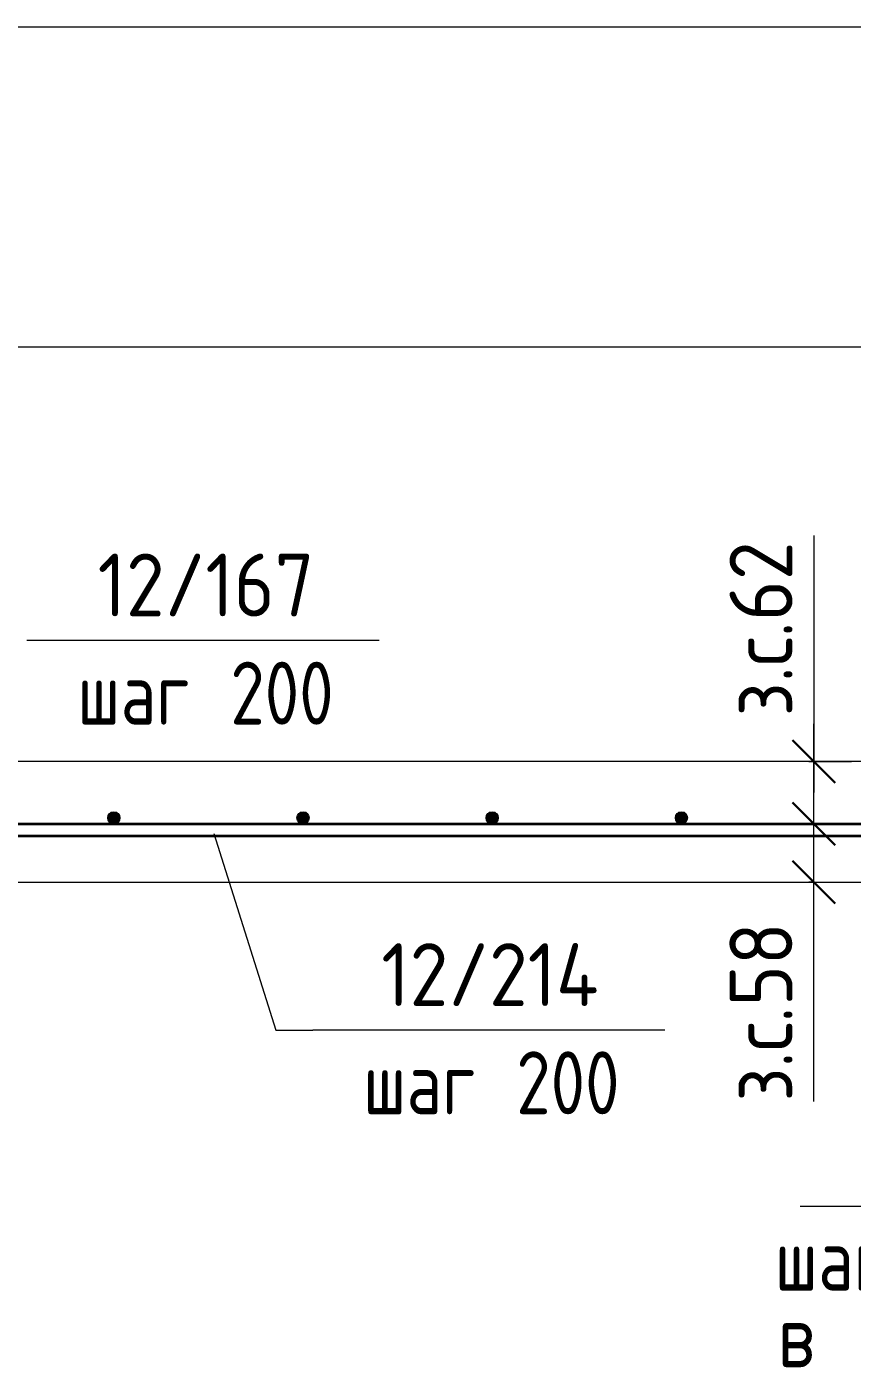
# Model space of a CAD drawing. Header units: millimetres. Extents: x -39709 to 12452, y -4989 to 80275.
# Drawn here: x -1252 to -432, y 2568 to 3900 of the extents above; entities that cross this region are included whole.
import ezdxf

# ---------------------------------------------------------------- set-up
doc = ezdxf.new("R2010")
doc.units = ezdxf.units.MM
for name, color, linetype, lineweight in [('AA_Dim', 7, 'Continuous', 9), ('AA_Dim-25', 7, 'Continuous', 9), ('AA_Oformlenie', 7, 'Continuous', 9), ('AA_Vinoska', 7, 'Continuous', 9), ('AF_Perekritie_Опалубка', 253, 'Continuous', 20), ('Gen_Text', 7, 'Continuous', 9), ('KR_Armatura', 7, 'Continuous', 20), ('KR_Armatura_Tonkie', 7, 'Continuous', 20)]:
    doc.layers.add(name, color=color, linetype=linetype, lineweight=lineweight)
doc.styles.add('GOST Common_1', font='GOST_Common.ttf', dxfattribs={"width": 0.85, "height": 62.5})
doc.styles.add('ISOCPEUR_6', font='isocpeur.TTF', dxfattribs={"width": 0.9, "height": 62.5})
doc.styles.add('ISOCPEUR_7', font='isocpeur.TTF', dxfattribs={"width": 0.8, "height": 62.5})
doc.styles.add('ISOCPEUR_8', font='isocpeur.TTF', dxfattribs={"width": 0.85, "height": 62.5})
doc.dimstyles.new('00_Точн_3_знака__прозр__2', dxfattribs={"dimscale": 304.8, "dimtxt": 62.672186, "dimasz": 0.139436, "dimexe": 0.123031, "dimexo": 0.082021, "dimgap": 0.008202, "dimtad": 1, "dimdec": 3, "dimrnd": 0.001, "dimdsep": 46, "dimtxsty": 'ISOCPEUR_6', "dimblk1": 'OBLIQUE', "dimblk2": 'OBLIQUE', "dimsah": 1, "dimcen": 0.09, "dimdle": 0.123031, "dimazin": 0, "dimtfac": 1, "dimtdec": 4, "dimtix": 1, "dimtmove": 1, "dimatfit": 3, "dimfxl": 1, "dimtvp": 1, "dimtolj": 1, "dimtzin": 0, "dimlwd": 18, "dimlwe": 18, "dimarcsym": 2})
doc.dimstyles.new('10_Раскладка_арматуры_с_засечками_1', dxfattribs={"dimscale": 304.8, "dimtxt": 0.18, "dimasz": 0.164042, "dimexe": 0.082021, "dimexo": 0, "dimgap": 0, "dimtad": 1, "dimdec": 3, "dimrnd": 0.001, "dimdsep": 46, "dimtxsty": 'GOST Common_1', "dimblk1": 'OBLIQUE', "dimblk2": 'OBLIQUE', "dimsah": 1, "dimcen": 0.09, "dimdle": 0.082021, "dimazin": 0, "dimtfac": 1, "dimtdec": 4, "dimtix": 1, "dimtmove": 0, "dimatfit": 3, "dimfxl": 1, "dimtvp": 1, "dimtolj": 1, "dimtzin": 0, "dimlwd": 18, "dimlwe": 18, "dimarcsym": 2})

# ---------------------------------------------------------------- blocks, each defined once
blk = doc.blocks.new('011_Прямоугольник обрыва _ЭлУзла_ - 011_Прямоугольник обрыва _ЭлУзла_-4144281-1-1 Армирование')
at = {"layer": 'AA_Oformlenie'}
blk.add_line((35381.8, 3900), (36585.7, 3900), dxfattribs=at)
blk = doc.blocks.new('DIMBLOCK51-1-1 Армирование')
at = {"layer": 'AA_Dim-25', "lineweight": 18}
for p, q in [((-470.1, 3012.5), (-470.1, 3145.5)), ((-475.1, 3108), (-432.6, 3108)), ((-470.1, 3108), (-475.1, 3108)), ((-469.9, 3036.7), (-470.1, 3079)), ((-475.1, 3050), (-432.6, 3050)), ((-470.1, 3050), (-475.1, 3050)), ((-469.9, 2832), (-469.9, 3036.7))]:
    blk.add_line(p, q, dxfattribs=at)
at = {"layer": 'AA_Dim-25', "lineweight": 30}
for p, q in [((-470.1, 3108), (-491.3, 3129.3)), ((-470.1, 3108), (-448.8, 3086.8)), ((-470.1, 3050), (-491.3, 3071.3)), ((-470.1, 3050), (-448.8, 3028.8))]:
    blk.add_line(p, q, dxfattribs=at)
at = {"layer": 'AA_Dim-25', "color": 0, "lineweight": 18, "insert": (-553.8, 2832), "char_height": 62.5, "width": 215.687, "attachment_point": 1, "rotation": 90, "line_spacing_factor": 1.135194, "style": 'ISOCPEUR_6'}
blk.add_mtext('з.с.58', dxfattribs=at)
blk = doc.blocks.new('_Oblique')
at = {"color": 0, "linetype": 'ByBlock', "lineweight": -2}
blk.add_line((-0.5, -0.5), (0.5, 0.5), dxfattribs=at)
blk = doc.blocks.new('DIMBLOCK52-1-1 Армирование')
at = {"layer": 'AA_Dim-25', "lineweight": 18}
for p, q in [((-469.9, 3394.6), (-469.9, 3189.8)), ((-470.1, 3070.5), (-470.1, 3207.5)), ((-469.9, 3189.8), (-470.1, 3139)), ((-475.1, 3170), (-432.6, 3170)), ((-470.1, 3170), (-475.1, 3170)), ((-444.6, 3108), (-507.6, 3108)), ((-470.1, 3108), (-444.6, 3108))]:
    blk.add_line(p, q, dxfattribs=at)
at = {"layer": 'AA_Dim-25', "lineweight": 30}
for p, q in [((-470.1, 3170), (-491.3, 3191.3)), ((-470.1, 3170), (-448.8, 3148.8)), ((-470.1, 3108), (-491.3, 3129.3)), ((-470.1, 3108), (-448.8, 3086.8))]:
    blk.add_line(p, q, dxfattribs=at)
at = {"layer": 'AA_Dim-25', "color": 0, "lineweight": 18, "insert": (-553.8, 3214.8), "char_height": 62.5, "width": 215.687, "attachment_point": 1, "rotation": 90, "line_spacing_factor": 1.135194, "style": 'ISOCPEUR_6'}
blk.add_mtext('з.с.62', dxfattribs=at)
blk = doc.blocks.new('042_М_Арматуры - Диам длина поз _ Комментарий-3662934-1-1 Армирование')
at = {"layer": 'AA_Vinoska'}
blk.add_line((35634.9, -2802.1), (35984.9, -2802.1), dxfattribs=at)
blk = doc.blocks.new('DIMBLOCK56-1-1 Армирование')
at = {"layer": 'AA_Dim-25', "lineweight": 30}
for p, q in [((-1831.6, 3581.5), (-1806.6, 3606.5)), ((64.4, 3581.5), (89.4, 3606.5)), ((-1831.6, 3581.5), (-1856.6, 3556.5)), ((64.4, 3581.5), (39.4, 3556.5))]:
    blk.add_line(p, q, dxfattribs=at)
at = {"layer": 'AA_Dim-25', "lineweight": 18}
for p, q in [((-1831.6, 3546.1), (-1831.6, 3606.5)), ((64.4, 3546.1), (64.4, 3606.5)), ((64.4, 3581.5), (-1831.6, 3581.5)), ((-1831.6, 3581.5), (-1831.6, 3546.1)), ((64.4, 3581.5), (64.4, 3546.1))]:
    blk.add_line(p, q, dxfattribs=at)

msp = doc.modelspace()

# ---------------------------------------------------------------- hatches: boundary and pattern name
at = {"layer": 'KR_Armatura'}
h = msp.add_hatch(color=256, dxfattribs=at)
edge = h.paths.add_edge_path()
edge.add_arc((-1165.6255, 3114), 6, 0, 360)
for points in [[(-1168.6255, 3108.8038), (-1162.6255, 3108.8038), (-1159.6255, 3114), (-1162.6255, 3119.1962), (-1168.6255, 3119.1962), (-1171.6255, 3114)], [(-980.6255, 3108.8038), (-974.6255, 3108.8038), (-971.6255, 3114), (-974.6255, 3119.1962), (-980.6255, 3119.1962), (-983.6255, 3114)], [(-792.6255, 3108.8038), (-786.6255, 3108.8038), (-783.6255, 3114), (-786.6255, 3119.1962), (-792.6255, 3119.1962), (-795.6255, 3114)], [(-604.6255, 3108.8038), (-598.6255, 3108.8038), (-595.6255, 3114), (-598.6255, 3119.1962), (-604.6255, 3119.1962), (-607.6255, 3114)]]:
    msp.add_hatch(color=256, dxfattribs=at).paths.add_polyline_path(points)
h = msp.add_hatch(color=256, dxfattribs=at)
edge = h.paths.add_edge_path()
edge.add_arc((-977.6255, 3114), 6, 0, 360)
h = msp.add_hatch(color=256, dxfattribs=at)
edge = h.paths.add_edge_path()
edge.add_arc((-789.6255, 3114), 6, 0, 360)
h = msp.add_hatch(color=256, dxfattribs=at)
edge = h.paths.add_edge_path()
edge.add_arc((-601.6255, 3114), 6, 0, 360)

# ---------------------------------------------------------------- linework, layer by layer
at = {"layer": 'AA_Vinoska'}
for p, q in [((-1066.2481, 3098.2629), (-1004.6057, 2903.1465)), ((-1004.6057, 2903.1465), (-968.0055, 2903.1465))]:
    msp.add_line(p, q, dxfattribs=at)
at = {"layer": 'AF_Perekritie_Опалубка'}
for p, q in [((58.3745, 3170), (-1825.6255, 3170)), ((-1825.6255, 3050), (16.3745, 3050))]:
    msp.add_line(p, q, dxfattribs=at)
at = {"layer": 'KR_Armatura'}
for p, q in [((-1168.6255, 3119.1962), (-1171.6255, 3114)), ((-1162.6255, 3119.1962), (-1168.6255, 3119.1962)), ((-1159.6255, 3114), (-1162.6255, 3119.1962)), ((-980.6255, 3119.1962), (-983.6255, 3114)), ((-974.6255, 3119.1962), (-980.6255, 3119.1962)), ((-971.6255, 3114), (-974.6255, 3119.1962)), ((-792.6255, 3119.1962), (-795.6255, 3114)), ((-786.6255, 3119.1962), (-792.6255, 3119.1962)), ((-783.6255, 3114), (-786.6255, 3119.1962)), ((-604.6255, 3119.1962), (-607.6255, 3114)), ((-598.6255, 3119.1962), (-604.6255, 3119.1962)), ((-595.6255, 3114), (-598.6255, 3119.1962)), ((-1171.6255, 3114), (-1168.6255, 3108.8038)), ((-1168.6255, 3108.8038), (-1162.6255, 3108.8038)), ((-1162.6255, 3108.8038), (-1159.6255, 3114)), ((-983.6255, 3114), (-980.6255, 3108.8038)), ((-980.6255, 3108.8038), (-974.6255, 3108.8038)), ((-974.6255, 3108.8038), (-971.6255, 3114)), ((-795.6255, 3114), (-792.6255, 3108.8038)), ((-792.6255, 3108.8038), (-786.6255, 3108.8038)), ((-786.6255, 3108.8038), (-783.6255, 3114)), ((-607.6255, 3114), (-604.6255, 3108.8038)), ((-604.6255, 3108.8038), (-598.6255, 3108.8038)), ((-598.6255, 3108.8038), (-595.6255, 3114))]:
    msp.add_line(p, q, dxfattribs=at)
for centre in [(-1165.6255, 3114), (-977.6255, 3114), (-789.6255, 3114), (-601.6255, 3114)]:
    msp.add_circle(centre, 6, dxfattribs=at)
at = {"layer": 'KR_Armatura_Tonkie', "lineweight": 35}
for p, q in [((-1953.6255, 3108), (186.3745, 3108)), ((-1953.6255, 3096), (186.3745, 3096))]:
    msp.add_line(p, q, dxfattribs=at)

# ---------------------------------------------------------------- block references
at = {"layer": 'AA_Oformlenie'}
msp.add_blockref('011_Прямоугольник обрыва _ЭлУзла_ - 011_Прямоугольник обрыва _ЭлУзла_-4144281-1-1 Армирование', (-36913.4998, 0), dxfattribs=at)
at = {"layer": 'AA_Vinoska'}
for p in [(-36887.0241, 6092.4818), (-36602.933, 5705.2904), (-36118.5076, 5530.0643)]:
    msp.add_blockref('042_М_Арматуры - Диам длина поз _ Комментарий-3662934-1-1 Армирование', p, dxfattribs=at)

# ---------------------------------------------------------------- texts
at = {"layer": 'AA_Vinoska', "char_height": 62.5, "attachment_point": 1}
for s, insert, width, style in [('12/167', (-1181.7056, 3376.5941), 263.354344, 'ISOCPEUR_6'), (' 200', (-1081.6702, 3269.1178), 166.751, 'ISOCPEUR_7'), ('шаг', (-1202.0556, 3269.1178), 145.907125, 'ISOCPEUR_7'), ('12/214', (-899.8645, 2989.4028), 268.765734, 'ISOCPEUR_6'), (' 200', (-797.5791, 2881.9264), 166.751, 'ISOCPEUR_7'), ('шаг', (-917.9645, 2881.9264), 145.907125, 'ISOCPEUR_7'), ('шаг', (-508.9391, 2706.7003), 145.907125, 'ISOCPEUR_7')]:
    msp.add_mtext(s, dxfattribs=dict(at, insert=insert, width=width, style=style))
at = {"layer": 'Gen_Text', "char_height": 62.5, "attachment_point": 1, "style": 'ISOCPEUR_8'}
for s, insert, width in [('\\fISOCPEUR|b0|i0|c204|p34|;\\W.85; ', (-468.1508, 2630.5856), 39.182477), ('\\fISOCPEUR|b0|i0|c204|p34|;\\W.85;в', (-506.102, 2630.5856), 45.99682)]:
    msp.add_mtext(s, dxfattribs=dict(at, insert=insert, width=width))

# ---------------------------------------------------------------- dimensions: what is measured, and where the dimension line sits
at = {"layer": 'AA_Dim', "lineweight": 18}
dim = msp.add_linear_dim(base=(-1831.6255, 3581.4588), p1=(64.3745, 3546.1035), p2=(-1831.6255, 3546.1035), dimstyle='10_Раскладка_арматуры_с_засечками_1', override={"dimpost": '<>', "dimfxl": 1896}, dxfattribs=at)
dim.commit()
dim.dimension.update_dxf_attribs({"geometry": 'DIMBLOCK56-1-1 Армирование', "text_midpoint": (-883.6255, 3612.7088)})
for base, p1, p2, override, picture, middle in [((-470.0574, 3170), (-419.6255, 3108), (-500.1095, 3170), {"dimpost": 'з.с.<>', "dimfxl": 101.595648}, 'DIMBLOCK52-1-1 Армирование', (-512.1794, 3322.6894)), ((-470.0574, 3108), (-500.1095, 3050), (-500.1095, 3108), {"dimpost": 'з.с.<>', "dimfxl": 58}, 'DIMBLOCK51-1-1 Армирование', (-512.1794, 2939.8425))]:
    dim = msp.add_linear_dim(base=base, p1=p1, p2=p2, angle=90, dimstyle='00_Точн_3_знака__прозр__2', override=override, dxfattribs=at)
    dim.commit()
    dim.dimension.update_dxf_attribs({"geometry": picture, "text_midpoint": middle, "dimtype": 160, "text_rotation": 90})

doc.saveas('drawing.dxf')
